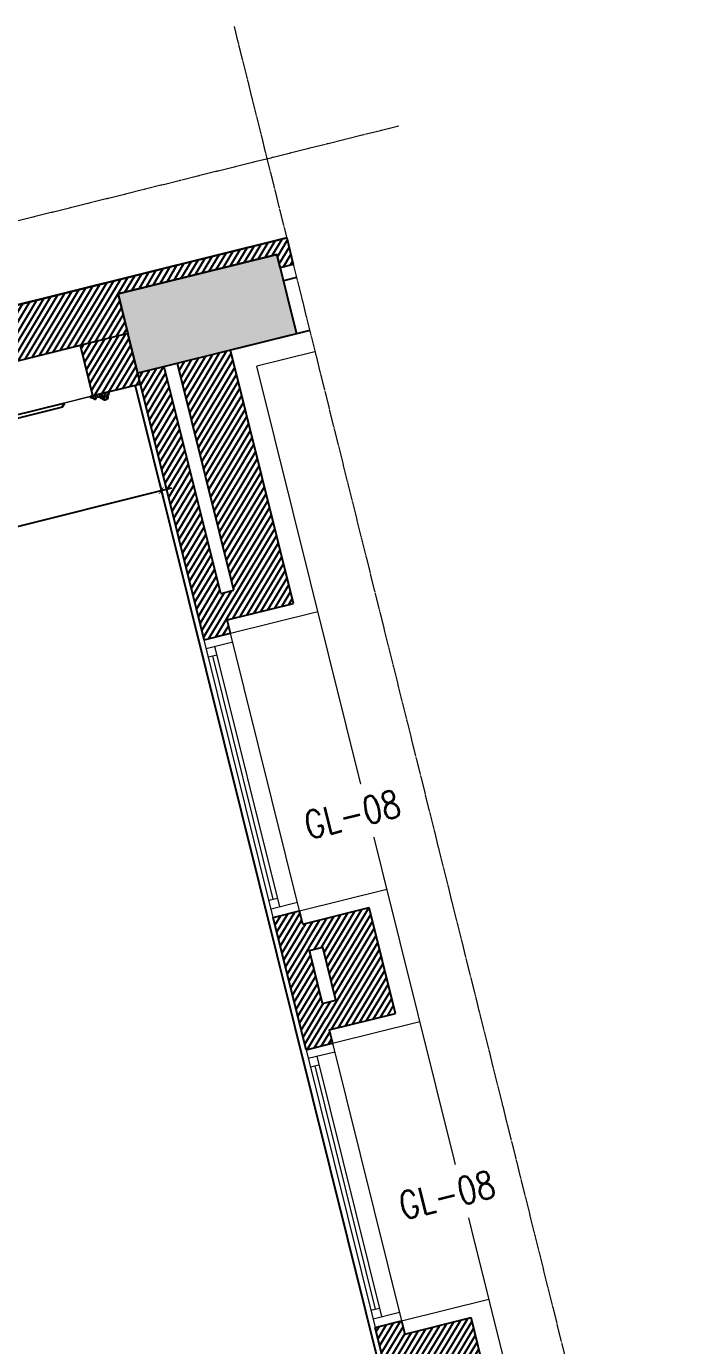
# Model space of a CAD drawing. Header units: inches. Extents: x 122939 to 389145, y 29603 to 574065.
# Drawn here: x 373338 to 375794, y 502089 to 506929 of the extents above; entities that cross this region are included whole.
import ezdxf
from ezdxf.enums import TextEntityAlignment as Align

# ---------------------------------------------------------------- set-up
doc = ezdxf.new("R2010")
doc.units = ezdxf.units.IN
doc.header["$MEASUREMENT"] = 0
doc.set_wipeout_variables(frame=1)
doc.linetypes.add('PHANTOM-Z', pattern=[69.2, 60, -1.4, 2.5, -1.4, 2.5, -1.4])
for name, color, linetype, lineweight in [('a-cut', 30, 'PHANTOM-Z', 18), ('A-Dim-ID', 9, 'Continuous', 20), ('A-GLAZ', 134, 'Continuous', 18), ('A-GLAZ-IDEN', 3, 'Continuous', 18), ('A-WALL-TILE', 8, 'Continuous', 9), ('GRC', 41, 'Continuous', 0), ('GRC Hatch', 253, 'Continuous', 0)]:
    doc.layers.add(name, color=color, linetype=linetype, lineweight=lineweight)
for name, color, linetype in [('A-Plaster', 2, 'Continuous'), ('A-WALL', 7, 'Continuous'), ('column', 3, 'Continuous'), ('CQ Wall hatch_CHB', 8, 'Continuous'), ('gypsum', 31, 'Continuous')]:
    doc.layers.add(name, color=color, linetype=linetype)
doc.styles.add('ST9', font='romans.shx', dxfattribs={"width": 0.8})
doc.styles.add('TXT2', font='romans.shx', dxfattribs={"width": 0.9})
doc.dimstyles.new('DIM-20', dxfattribs={"dimscale": 1000, "dimtxt": 0.044, "dimasz": 0.035, "dimexe": 0.022, "dimexo": 0.022, "dimgap": 0.022, "dimtad": 1, "dimdec": 0, "dimzin": 0, "dimdsep": 46, "dimtxsty": 'ST9', "dimblk1": 'ARCHTICK', "dimblk2": 'ARCHTICK', "dimsah": 1, "dimcen": 0.088, "dimdle": 0.04, "dimclrd": 256, "dimclre": 256, "dimclrt": 3, "dimadec": 0, "dimazin": 0, "dimtfac": 1, "dimtdec": 0, "dimtix": 1, "dimtofl": 0, "dimtmove": 1, "dimatfit": 3, "dimldrblk": 'CLOSED', "dimfxl": 1, "dimtolj": 1, "dimtzin": 0, "dimarcsym": 0})

# ---------------------------------------------------------------- blocks, each defined once
blk = doc.blocks.new('_ARCHTICK')
at = {"color": 0, "linetype": 'ByBlock', "const_width": 0.15}
blk.add_lwpolyline([(-0.5, -0.5), (0.5, 0.5)], dxfattribs=at)
blk = doc.blocks.new('*D143')
at = {"layer": 'A-Dim-ID', "lineweight": -2, "transparency": 16777216}
for p, q in [((366750.2, 503463.7), (373872.3, 505235.7)), ((373827.3, 505250.8), (373838.8, 505204.7)), ((366782.8, 503498.1), (366794.3, 503452.1))]:
    blk.add_line(p, q, dxfattribs=at)
at = {"layer": 'Defpoints', "color": 0, "transparency": 16777216}
for p in [(373822, 505272.1, 0), (373833.4, 505226), (366777.5, 503519.5, 0)]:
    blk.add_point(p, dxfattribs=at)
at = {"layer": 'A-Dim-ID', "lineweight": -2, "transparency": 16777216, "xscale": 20, "yscale": 20, "zscale": 20}
for p, rotation in [((373833.4, 505226), 13.9714232829857), ((366789, 503473.4), 193.9714232829857)]:
    blk.add_blockref('_ARCHTICK', p, dxfattribs=dict(at, rotation=rotation))
at = {"layer": 'A-Dim-ID', "color": 3, "transparency": 16777216, "insert": (370301.1, 504390.5), "char_height": 40, "attachment_point": 5, "rotation": 13.9714, "style": 'ST9'}
blk.add_mtext('\\A1;7259', dxfattribs=at)
blk = doc.blocks.new('_CLOSED')
at = {"color": 0, "linetype": 'ByBlock'}
for p, q in [((-1, 0.17), (0, 0)), ((-1, 0.17), (-1, -0.17)), ((0, 0), (-1, -0.17)), ((0, 0), (-1, 0))]:
    blk.add_line(p, q, dxfattribs=at)
blk = doc.blocks.new('TAG-WIN')
at = {"color": 1}
blk.add_wipeout([(-3.341, 0), (3.341, 0), (4.504, 2.013), (3.341, 4), (-3.341, 4), (-4.496, 2)], dxfattribs=at)
at = {"color": 2, "style": 'TXT2', "width": 0.8}
blk.add_attdef('AW01', text='', height=2, dxfattribs=at).set_placement((0, 2), align=Align.MIDDLE)
blk = doc.blocks.new('floor plan')
at = {"layer": 'CQ Wall hatch_CHB'}
h = blk.add_hatch(dxfattribs=at)
h.set_pattern_fill('ANSI31', color=8, scale=150, angle=166.0286)
h.set_pattern_definition([(225, (-40481.279, -100842.32), (13.258252, -13.258252), [])])
h.paths.add_polyline_path([(2898.3, -377.9), (2898.3, -177.9), (4268.3, -177.9), (4268.3, -277.9), (4218.3, -277.9), (4218.3, -227.9), (3618.6, -227.9), (3618.3, -377.9)])
h = blk.add_hatch(dxfattribs=at)
h.set_pattern_fill('ANSI31', color=8, scale=150, angle=166.0286)
h.set_pattern_definition([(225, (-89280.896, -17863.65), (13.258252, -13.258252), [])])
h.paths.add_polyline_path([(3438.6, -377.9), (3618.6, -377.9), (3618.6, -568.6), (3438.6, -568.6)])
h = blk.add_hatch(dxfattribs=at)
h.set_pattern_fill('ANSI31,_O', color=8, scale=150, angle=166.0286)
h.set_pattern_definition([(225, (-40481.279, -100842.32), (13.258252, -13.258252), [])])
h.paths.add_polyline_path([(3768.6, -1485.5), (3968.6, -1485.5), (3968.6, -527.9), (3768.6, -527.9)])
h.paths.add_polyline_path([(3718.3, -3035.5), (3968.6, -3035.5), (3968.6, -2635.5), (3718.3, -2635.5), (3718.3, -2735.5), (3768.3, -2735.5), (3768.6, -2935.5), (3718.3, -2935.5)])
h.paths.add_polyline_path([(2568.3, -5163.2), (2568.3, -5263.2), (2618.3, -5263.2), (2618.3, -5513.2), (3968.6, -5513.2), (3968.6, -4185.5), (3768.6, -4185.5), (3768.6, -5313.2), (3543.3, -5313.2), (3543.3, -5462.9), (3293.3, -5462.9), (3293.3, -5313.2), (2718.3, -5313.2), (2718.3, -5263.2), (3293.3, -5263.2), (3293.3, -5212.9), (3543.6, -5212.9), (3543.6, -5263.2), (3718.3, -5263.2), (3718.3, -4285.5), (3768.3, -4285.5), (3768.6, -4185.5), (3718.5, -4185.5), (3718.6, -4135.5), (3618.6, -4135.5), (3618.6, -5163.2)])
h.paths.add_polyline_path([(3618.6, -1535.5), (3718.6, -1535.5), (3718.6, -1485.5), (3768.6, -1485.5), (3768.3, -1385.5), (3718.6, -1385.5), (3718.6, -527.9), (3618.6, -527.9)])
h.paths.add_polyline_path([(3718.6, -2585.5), (3618.6, -2585.5), (3618.6, -3085.5), (3718.6, -3085.5)])
at = {"layer": 'GRC Hatch'}
h = blk.add_hatch(color=256, dxfattribs=at)
h.dxf.hatch_style = 1
h.paths.add_polyline_path([(3618.6, -227.9), (4218.6, -227.9), (4218.6, -527.9), (3618.6, -527.9)])
blk.add_line((1893.6, -568.6, 0), (3438.6, -568.6, 0))
at = {"layer": 'A-GLAZ'}
for p, q in [((3618.4, -2585.5), (3618.3, -1535.5)), ((3718.4, -2585.5), (3718.3, -1535.5)), ((3618.3, -1568), (3718.3, -1568)), ((3650.9, -2553), (3650.8, -1568)), ((3618.3, -1600.5), (3650.8, -1600.5)), ((3634.6, -2520.5), (3634.6, -1600.5)), ((3618.4, -2520.5), (3650.9, -2520.5)), ((3618.4, -2553), (3718.4, -2553)), ((3618.4, -3085.5), (3618.3, -4135.5)), ((3718.4, -3085.5), (3718.3, -4135.5)), ((3618.4, -3118), (3718.4, -3118)), ((3650.9, -3118), (3650.8, -4103)), ((3618.4, -3150.5), (3650.9, -3150.5)), ((3634.6, -3150.5), (3634.6, -4070.5)), ((3618.3, -4070.5), (3650.8, -4070.5)), ((3618.3, -4103), (3718.3, -4103))]:
    blk.add_line(p, q, dxfattribs=at)
at = {"layer": 'A-Plaster', "elevation": 0}
blk.add_lwpolyline([(3598.3, -568.5), (3598.3, -5143.2), (1018.3, -5143.2)], dxfattribs=at)
at = {"layer": 'A-WALL'}
for p, q in [((4268.3, -177.9, 0), (2898.3, -177.9, 0)), ((4231.4, -277.9, 0), (4218.6, -277.9)), ((4268.3, -327.9, 0), (4218.6, -327.9)), ((3618.3, -377.9), (2898.3, -377.9, 0)), ((3618.3, -1535.5, 0), (3618.3, -377.9)), ((3718.3, -1385.5, 0), (3718.3, -527.9, 0)), ((3768.3, -1385.5), (3768.3, -527.9)), ((4268.3, -527.9, 0), (3968.3, -527.9, 0)), ((3968.3, -1485.5), (3968.3, -527.9)), ((3718.3, -1385.5), (3768.3, -1385.5)), ((3718.3, -1535.5), (3718.3, -1485.5, 0)), ((3718.3, -1485.5), (3968.3, -1485.5)), ((3618.3, -1535.5), (3718.3, -1535.5)), ((3618.3, -3085.5), (3618.3, -2585.5)), ((3618.3, -2585.5), (3718.3, -2585.5)), ((3718.3, -2635.5), (3718.3, -2585.5)), ((3718.3, -2635.5), (3968.3, -2635.5)), ((3968.3, -3035.5), (3968.3, -2635.5)), ((3718.3, -2935.5, 0), (3718.3, -2735.5, 0)), ((3718.3, -2735.5), (3768.3, -2735.5)), ((3768.3, -2935.5), (3768.3, -2735.5)), ((3718.3, -2935.5), (3768.3, -2935.5)), ((3718.3, -3035.5), (3968.3, -3035.5)), ((3718.3, -3035.5), (3718.3, -3085.5)), ((3618.3, -3085.5), (3718.3, -3085.5)), ((3618.3, -5163.2), (3618.3, -4135.5, 0)), ((3618.3, -4135.5), (3718.3, -4135.5)), ((3718.3, -4135.5), (3718.3, -4185.5, 0)), ((3718.3, -4185.5), (3968.3, -4185.5)), ((3968.3, -5513.2), (3968.3, -4185.5))]:
    blk.add_line(p, q, dxfattribs=at)
at = {"layer": 'A-WALL', "elevation": 0}
blk.add_lwpolyline([(2898.3, -377.9), (2898.3, -177.9), (4268.3, -177.9), (4268.3, -277.9), (4218.3, -277.9), (4218.3, -227.9), (3618.6, -227.9), (3618.3, -377.9)], close=True, dxfattribs=at)
blk.add_lwpolyline([(3618.6, -568.5), (3438.6, -568.6), (3438.6, -377.9)], dxfattribs=at)
at = {"layer": 'A-WALL-TILE'}
for p, q in [((4268.3, -607.9, 0), (4048.3, -607.9, 0)), ((4268.3, -607.9, 0), (4048.3, -607.9, 0)), ((4048.3, -5593.2), (4048.3, -607.9)), ((3718.3, -1535.5), (4048.3, -1535.5)), ((3718.3, -2585.5), (4048.3, -2585.5)), ((3718.3, -3085.5), (4048.3, -3085.5)), ((3718.3, -4135.5), (4048.3, -4135.5))]:
    blk.add_line(p, q, dxfattribs=at)
at = {"layer": 'column', "elevation": 0}
blk.add_lwpolyline([(3618.6, -227.9), (4218.6, -227.9), (4218.6, -527.9), (3618.6, -527.9)], close=True, dxfattribs=at)
blk.add_lwpolyline([(3618.6, -227.9), (4218.6, -227.9), (4218.6, -527.9), (3618.6, -527.9)], close=True, dxfattribs=at)
at = {"layer": 'A-GLAZ-IDEN', "xscale": 49.99999999999999, "yscale": 49.99999999999999, "zscale": 49.99999999999999}
for p in [(3991.2, -2388.4, 0), (3991.2, -3827.5, 0)]:
    blk.add_blockref('TAG-WIN', p, dxfattribs=at).add_auto_attribs({'AW01': 'GL-08'})
blk = doc.blocks.new('M1')
at = {"layer": 'gypsum', "linetype": 'Continuous'}
h = blk.add_hatch(dxfattribs=at)
h.set_pattern_fill('GYPSUM', color=251, scale=36.842105, style=0, pattern_type=2)
h.set_pattern_definition([(360, (273234.79, 528507.015), (2e-15, 36.8421), [0, -36.8421]), (360, (273234.527, 528503.77), (2e-15, 36.8421), [0, -36.8421]), (360, (273237.11, 528504.44), (2e-15, 36.8421), [0, -36.8421]), (315, (273237.37, 528509.747), (36.8421, -9e-15), [0.2358, -51.8668]), (360, (273235.53, 528509.4), (2e-15, 36.8421), [0, -36.8421]), (360, (273235.53, 528509.4), (2e-15, 36.8421), [0, -36.8421]), (315, (273242.219, 528506.049), (36.8421, -9e-15), [0.2358, -51.8668]), (360, (273242.8, 528506.687), (2e-15, 36.8421), [0, -36.8421]), (360, (273242.8, 528506.687), (2e-15, 36.8421), [0, -36.8421]), (360, (273239.94, 528504.064), (2e-15, 36.8421), [0, -36.8421]), (315, (273244.39, 528504.474), (36.8421, -9e-15), [0.2358, -51.8668]), (315, (273244.39, 528504.474), (36.8421, -9e-15), [0.2358, -51.8668]), (315, (273242.807, 528509.432), (36.8421, -9e-15), [0.2358, -51.8668]), (315, (273242.807, 528509.432), (36.8421, -9e-15), [0.2358, -51.8668]), (360, (273243.383, 528510.347), (2e-15, 36.8421), [0, -36.8421]), (360, (273240.827, 528510.954), (2e-15, 36.8421), [0, -36.8421]), (360, (273246.932, 528510.374), (2e-15, 36.8421), [0, -36.8421]), (360, (273244.505, 528511.947), (2e-15, 36.8421), [0, -36.8421]), (360, (273234.93, 528514.797), (2e-15, 36.8421), [0, -36.8421]), (315, (273239.017, 528516.243), (36.8421, -9e-15), [0.2358, -51.8668]), (315, (273239.017, 528516.243), (36.8421, -9e-15), [0.2358, -51.8668]), (360, (273236.827, 528519.467), (2e-15, 36.8421), [0, -36.8421]), (360, (273236.09, 528517.082), (2e-15, 36.8421), [0, -36.8421]), (360, (273235.245, 528524.425), (2e-15, 36.8421), [0, -36.8421]), (360, (273234.507, 528522.04), (2e-15, 36.8421), [0, -36.8421]), (315, (273239.005, 528526.003), (36.8421, -9e-15), [0.2358, -51.8668]), (315, (273239.005, 528526.003), (36.8421, -9e-15), [0.2358, -51.8668]), (360, (273243.625, 528515.488), (2e-15, 36.8421), [0, -36.8421]), (315, (273244.105, 528519.5), (36.8421, -9e-15), [0.2358, -51.8668]), (360, (273244.096, 528516.754), (2e-15, 36.8421), [0, -36.8421]), (360, (273244.096, 528516.754), (2e-15, 36.8421), [0, -36.8421]), (315, (273242.523, 528524.457), (36.8421, -9e-15), [0.2358, -51.8668]), (315, (273241.934, 528521.074), (36.8421, -9e-15), [0.2358, -51.8668]), (315, (273241.934, 528521.074), (36.8421, -9e-15), [0.2358, -51.8668]), (315, (273241.934, 528521.074), (36.8421, -9e-15), [0.2358, -51.8668]), (315, (273235.012, 528526.818), (36.8421, -9e-15), [0.2358, -51.8668]), (315, (273235.012, 528526.818), (36.8421, -9e-15), [0.2358, -51.8668]), (360, (273236.565, 528531.054), (2e-15, 36.8421), [0, -36.8421]), (360, (273236.143, 528538.297), (2e-15, 36.8421), [0, -36.8421]), (360, (273235.88, 528535.053), (2e-15, 36.8421), [0, -36.8421]), (360, (273238.463, 528535.724), (2e-15, 36.8421), [0, -36.8421]), (360, (273237.725, 528533.34), (2e-15, 36.8421), [0, -36.8421]), (315, (273240.653, 528532.5), (36.8421, -9e-15), [0.2358, -51.8668]), (360, (273242.463, 528527.21), (2e-15, 36.8421), [0, -36.8421]), (360, (273242.463, 528527.21), (2e-15, 36.8421), [0, -36.8421]), (360, (273245.26, 528531.744), (2e-15, 36.8421), [0, -36.8421]), (360, (273245.02, 528526.604), (2e-15, 36.8421), [0, -36.8421]), (360, (273246.14, 528528.203), (2e-15, 36.8421), [0, -36.8421]), (315, (273243.57, 528537.33), (36.8421, -9e-15), [0.2358, -51.8668]), (315, (273243.57, 528537.33), (36.8421, -9e-15), [0.2358, -51.8668]), (315, (273245.74, 528535.755), (36.8421, -9e-15), [0.2358, -51.8668]), (360, (273244.15, 528537.97), (2e-15, 36.8421), [0, -36.8421]), (360, (273245.732, 528533.01), (2e-15, 36.8421), [0, -36.8421]), (360, (273245.732, 528533.01), (2e-15, 36.8421), [0, -36.8421]), (315, (273250.58, 528503.512), (36.8421, -9e-15), [0.2358, -51.8668]), (360, (273252.315, 528503.59), (2e-15, 36.8421), [0, -36.8421]), (360, (273250.403, 528505.074), (2e-15, 36.8421), [0, -36.8421]), (360, (273250.403, 528505.074), (2e-15, 36.8421), [0, -36.8421]), (360, (273249.67, 528506.44), (2e-15, 36.8421), [0, -36.8421]), (360, (273255.97, 528506.47), (2e-15, 36.8421), [0, -36.8421]), (360, (273252.787, 528504.855), (2e-15, 36.8421), [0, -36.8421]), (360, (273253.86, 528506.66), (2e-15, 36.8421), [0, -36.8421]), (315, (273248.997, 528508.316), (36.8421, -9e-15), [0.2358, -51.8668]), (315, (273248.997, 528508.316), (36.8421, -9e-15), [0.2358, -51.8668]), (360, (273248.917, 528513.175), (2e-15, 36.8421), [0, -36.8421]), (315, (273253.693, 528508.798), (36.8421, -9e-15), [0.2358, -51.8668]), (360, (273254.39, 528511.43), (2e-15, 36.8421), [0, -36.8421]), (360, (273256.972, 528512.1), (2e-15, 36.8421), [0, -36.8421]), (360, (273256.235, 528509.715), (2e-15, 36.8421), [0, -36.8421]), (360, (273256.235, 528509.715), (2e-15, 36.8421), [0, -36.8421]), (360, (273253.26, 528512.057), (2e-15, 36.8421), [0, -36.8421]), (315, (273260.745, 528503.918), (36.8421, -9e-15), [0.2358, -51.8668]), (315, (273260.745, 528503.918), (36.8421, -9e-15), [0.2358, -51.8668]), (360, (273257.817, 528504.757), (2e-15, 36.8421), [0, -36.8421]), (360, (273265.352, 528503.162), (2e-15, 36.8421), [0, -36.8421]), (315, (273260.16, 528513.538), (36.8421, -9e-15), [0.2358, -51.8668]), (360, (273258.555, 528507.14), (2e-15, 36.8421), [0, -36.8421]), (360, (273258.555, 528507.14), (2e-15, 36.8421), [0, -36.8421]), (315, (273264.25, 528512.132), (36.8421, -9e-15), [0.2358, -51.8668]), (315, (273263.662, 528508.748), (36.8421, -9e-15), [0.2358, -51.8668]), (360, (273264.24, 528509.387), (2e-15, 36.8421), [0, -36.8421]), (360, (273264.24, 528509.387), (2e-15, 36.8421), [0, -36.8421]), (360, (273264.24, 528509.387), (2e-15, 36.8421), [0, -36.8421]), (315, (273265.833, 528507.173), (36.8421, -9e-15), [0.2358, -51.8668]), (315, (273265.833, 528507.173), (36.8421, -9e-15), [0.2358, -51.8668]), (360, (273265.824, 528504.43), (2e-15, 36.8421), [0, -36.8421]), (315, (273270.44, 528511.016), (36.8421, -9e-15), [0.2358, -51.8668]), (315, (273270.44, 528511.016), (36.8421, -9e-15), [0.2358, -51.8668]), (360, (273271.113, 528509.14), (2e-15, 36.8421), [0, -36.8421]), (315, (273250.35, 528539.598), (36.8421, -9e-15), [0.2358, -51.8668]), (315, (273250.35, 528539.598), (36.8421, -9e-15), [0.2358, -51.8668]), (315, (273250.296, 528518.383), (36.8421, -9e-15), [0.2358, -51.8668]), (360, (273252.573, 528516.056), (2e-15, 36.8421), [0, -36.8421]), (360, (273249.39, 528514.44), (2e-15, 36.8421), [0, -36.8421]), (360, (273249.39, 528514.44), (2e-15, 36.8421), [0, -36.8421]), (315, (273256.168, 528514.352), (36.8421, -9e-15), [0.2358, -51.8668]), (315, (273256.168, 528514.352), (36.8421, -9e-15), [0.2358, -51.8668]), (360, (273253.38, 528519.706), (2e-15, 36.8421), [0, -36.8421]), (360, (273254.42, 528514.342), (2e-15, 36.8421), [0, -36.8421]), (315, (273248.713, 528523.341), (36.8421, -9e-15), [0.2358, -51.8668]), (360, (273250.12, 528520.1), (2e-15, 36.8421), [0, -36.8421]), (360, (273249.385, 528521.467), (2e-15, 36.8421), [0, -36.8421]), (360, (273249.385, 528521.467), (2e-15, 36.8421), [0, -36.8421]), (315, (273254.757, 528524.914), (36.8421, -9e-15), [0.2358, -51.8668]), (360, (273253.85, 528520.972), (2e-15, 36.8421), [0, -36.8421]), (360, (273253.575, 528521.685), (2e-15, 36.8421), [0, -36.8421]), (360, (273253.575, 528521.685), (2e-15, 36.8421), [0, -36.8421]), (360, (273257.72, 528518.59), (2e-15, 36.8421), [0, -36.8421]), (315, (273261.81, 528520.034), (36.8421, -9e-15), [0.2358, -51.8668]), (360, (273263.62, 528514.745), (2e-15, 36.8421), [0, -36.8421]), (360, (273263.62, 528514.745), (2e-15, 36.8421), [0, -36.8421]), (360, (273258.88, 528520.873), (2e-15, 36.8421), [0, -36.8421]), (360, (273257.3, 528525.83), (2e-15, 36.8421), [0, -36.8421]), (360, (273257.035, 528522.588), (2e-15, 36.8421), [0, -36.8421]), (360, (273259.62, 528523.258), (2e-15, 36.8421), [0, -36.8421]), (315, (273264.726, 528524.865), (36.8421, -9e-15), [0.2358, -51.8668]), (360, (273265.306, 528525.503), (2e-15, 36.8421), [0, -36.8421]), (360, (273265.306, 528525.503), (2e-15, 36.8421), [0, -36.8421]), (360, (273248.568, 528526.63), (2e-15, 36.8421), [0, -36.8421]), (360, (273251.025, 528530.698), (2e-15, 36.8421), [0, -36.8421]), (360, (273250.553, 528529.43), (2e-15, 36.8421), [0, -36.8421]), (360, (273255.452, 528527.546), (2e-15, 36.8421), [0, -36.8421]), (360, (273254.895, 528528.314), (2e-15, 36.8421), [0, -36.8421]), (360, (273254.21, 528532.313), (2e-15, 36.8421), [0, -36.8421]), (360, (273256.055, 528530.6), (2e-15, 36.8421), [0, -36.8421]), (315, (273251.93, 528534.64), (36.8421, -9e-15), [0.2358, -51.8668]), (360, (273251.755, 528536.356), (2e-15, 36.8421), [0, -36.8421]), (360, (273251.755, 528536.356), (2e-15, 36.8421), [0, -36.8421]), (360, (273251.02, 528537.723), (2e-15, 36.8421), [0, -36.8421]), (360, (273256.55, 528534.96), (2e-15, 36.8421), [0, -36.8421]), (360, (273256.08, 528533.695), (2e-15, 36.8421), [0, -36.8421]), (360, (273255.21, 528537.942), (2e-15, 36.8421), [0, -36.8421]), (315, (273258.87, 528528.342), (36.8421, -9e-15), [0.2358, -51.8668]), (360, (273258.036, 528528.216), (2e-15, 36.8421), [0, -36.8421]), (360, (273260.42, 528532.578), (2e-15, 36.8421), [0, -36.8421]), (360, (273260.42, 528532.578), (2e-15, 36.8421), [0, -36.8421]), (315, (273265.315, 528528.248), (36.8421, -9e-15), [0.2358, -51.8668]), (315, (273262.862, 528527.527), (36.8421, -9e-15), [0.2358, -51.8668]), (315, (273262.862, 528527.527), (36.8421, -9e-15), [0.2358, -51.8668]), (315, (273262.862, 528527.527), (36.8421, -9e-15), [0.2358, -51.8668]), (315, (273257.458, 528538.904), (36.8421, -9e-15), [0.2358, -51.8668]), (360, (273259.735, 528536.577), (2e-15, 36.8421), [0, -36.8421]), (360, (273259.735, 528536.577), (2e-15, 36.8421), [0, -36.8421]), (315, (273264.51, 528534.024), (36.8421, -9e-15), [0.2358, -51.8668]), (315, (273264.51, 528534.024), (36.8421, -9e-15), [0.2358, -51.8668]), (360, (273262.32, 528537.247), (2e-15, 36.8421), [0, -36.8421]), (360, (273261.582, 528534.863), (2e-15, 36.8421), [0, -36.8421]), (360, (273269.723, 528514.165), (2e-15, 36.8421), [0, -36.8421]), (360, (273266.416, 528519.28), (2e-15, 36.8421), [0, -36.8421]), (360, (273266.175, 528514.138), (2e-15, 36.8421), [0, -36.8421]), (360, (273267.296, 528515.738), (2e-15, 36.8421), [0, -36.8421]), (315, (273266.897, 528523.29), (36.8421, -9e-15), [0.2358, -51.8668]), (360, (273266.888, 528520.545), (2e-15, 36.8421), [0, -36.8421]), (360, (273266.888, 528520.545), (2e-15, 36.8421), [0, -36.8421]), (360, (273268.875, 528528.128), (2e-15, 36.8421), [0, -36.8421]), (360, (273266.32, 528528.734), (2e-15, 36.8421), [0, -36.8421]), (360, (273269.997, 528529.727), (2e-15, 36.8421), [0, -36.8421]), (315, (273269.598, 528537.28), (36.8421, -9e-15), [0.2358, -51.8668]), (315, (273267.427, 528538.854), (36.8421, -9e-15), [0.2358, -51.8668]), (360, (273269.59, 528534.534), (2e-15, 36.8421), [0, -36.8421]), (360, (273269.117, 528533.27), (2e-15, 36.8421), [0, -36.8421]), (360, (273269.117, 528533.27), (2e-15, 36.8421), [0, -36.8421]), (360, (273269.117, 528533.27), (2e-15, 36.8421), [0, -36.8421]), (360, (273260, 528539.82), (2e-15, 36.8421), [0, -36.8421]), (360, (273268.006, 528539.493), (2e-15, 36.8421), [0, -36.8421])])
edge = h.paths.add_edge_path()
edge.add_arc((272491.1, 527822.2), 11.9, 283.9461, 462.7163)
edge.add_line((272488.5, 527833.8), (272488.5, 527836.1))
edge.add_ellipse((272488.5, 527840.4), major_axis=(-6.53, 0), ratio=0.663806, start_angle=0, end_angle=90, ccw=False)
edge.add_line((272482, 527840.4), (272477.4, 527840.4))
edge.add_line((272477.4, 527840.4), (272477.4, 527770))
edge.add_line((272477.4, 527770), (272482.5, 527770))
edge.add_arc((272492.2, 527770.8), 9.73, 123.9206, 185.0555, ccw=False)
edge.add_line((272486.7, 527778.9), (272486.7, 527781.3))
edge.add_arc((272486.2, 527786.4), 5.15, 276.0442, 443.9558)
edge.add_arc((272497.1, 527795.8), 11.2, 106.1159, 202.4548, ccw=False)
edge.add_spline(control_points=[(272494, 527806.6), (272494, 527807.9), (272494, 527809.3), (272494, 527810.7)], knot_values=[0, 0, 0, 0, 0.167192, 0.167192, 0.167192, 0.167192], degree=3, periodic=0)
for p, q in [((272477.4, 527840.4), (272477.4, 527770)), ((272482, 527840.4), (272477.4, 527840.4)), ((272488.5, 527836.1), (272488.5, 527833.8)), ((272486.7, 527781.3), (272486.7, 527778.9)), ((272477.4, 527770), (272482.5, 527770))]:
    blk.add_line(p, q, dxfattribs=at)
for centre, radius, start, end in [((272491.1, 527822.2), 11.9, 283.9461, 102.7163), ((272497.1, 527795.8), 11.2, 106.1159, 202.4548), ((272486.2, 527786.4), 5.15, 276.0442, 83.9558), ((272492.2, 527770.8), 9.73, 123.9206, 185.0555)]:
    blk.add_arc(centre, radius, start, end, dxfattribs=at)
blk.add_ellipse((272488.5, 527840.4), major_axis=(-6.53, 0), ratio=0.663806, start_param=0, end_param=1.570796, dxfattribs=at)
blk.add_spline([(272494, 527810.7), (272494, 527806.6)], degree=3, dxfattribs=at)

msp = doc.modelspace()

# ---------------------------------------------------------------- dimensions: what is measured, and where the dimension line sits
at = {"layer": 'A-Dim-ID'}
dim = msp.add_linear_dim(base=(373833.442, 505226.049, 0), p1=(366777.534, 503519.469, 0), p2=(373821.981, 505272.114, 0), angle=13.971423, dimstyle='DIM-20', override={"dimtxt": 0.04, "dimasz": 0.02}, dxfattribs=at)
dim.commit()
dim.dimension.update_dxf_attribs({"geometry": '*D143', "text_midpoint": (370301.078, 504390.484, 0)})

# ---------------------------------------------------------------- next in the draw order: block references
at = {"layer": 'GRC', "rotation": 13.9714232829857}
msp.add_blockref('floor plan', (370108.21, 505295.133, 0), dxfattribs=at)

# ---------------------------------------------------------------- next in the draw order: linework, layer by layer
at = {"layer": 'a-cut'}
for p, q in [((374100.085, 506929.381, 0), (375793.843, 500121.623, 0)), ((365312.382, 504227.773, 0), (374706.012, 506564.892, 0))]:
    msp.add_line(p, q, dxfattribs=at)
at = {"layer": 'GRC'}
msp.add_line((373572.254, 505571.081, 0), (373475.213, 505546.938, 0), dxfattribs=at)
at = {"layer": 'gypsum', "elevation": 0}
msp.add_lwpolyline([(373282.718, 505499.045), (373475.213, 505546.938), (373476.42, 505542.086, 0.39467141), (373472.782, 505536.028), (373469.871, 505535.304), (373470.595, 505532.392), (372468.419, 505283.053)], format="xyb", dxfattribs=at)

# ---------------------------------------------------------------- next in the draw order: block references
at = {"layer": 'gypsum', "lineweight": 0, "rotation": 283.9714232829954}
msp.add_blockref('M1', (-204370.684, 642563.866, 0), dxfattribs=at)

doc.saveas('drawing.dxf')
